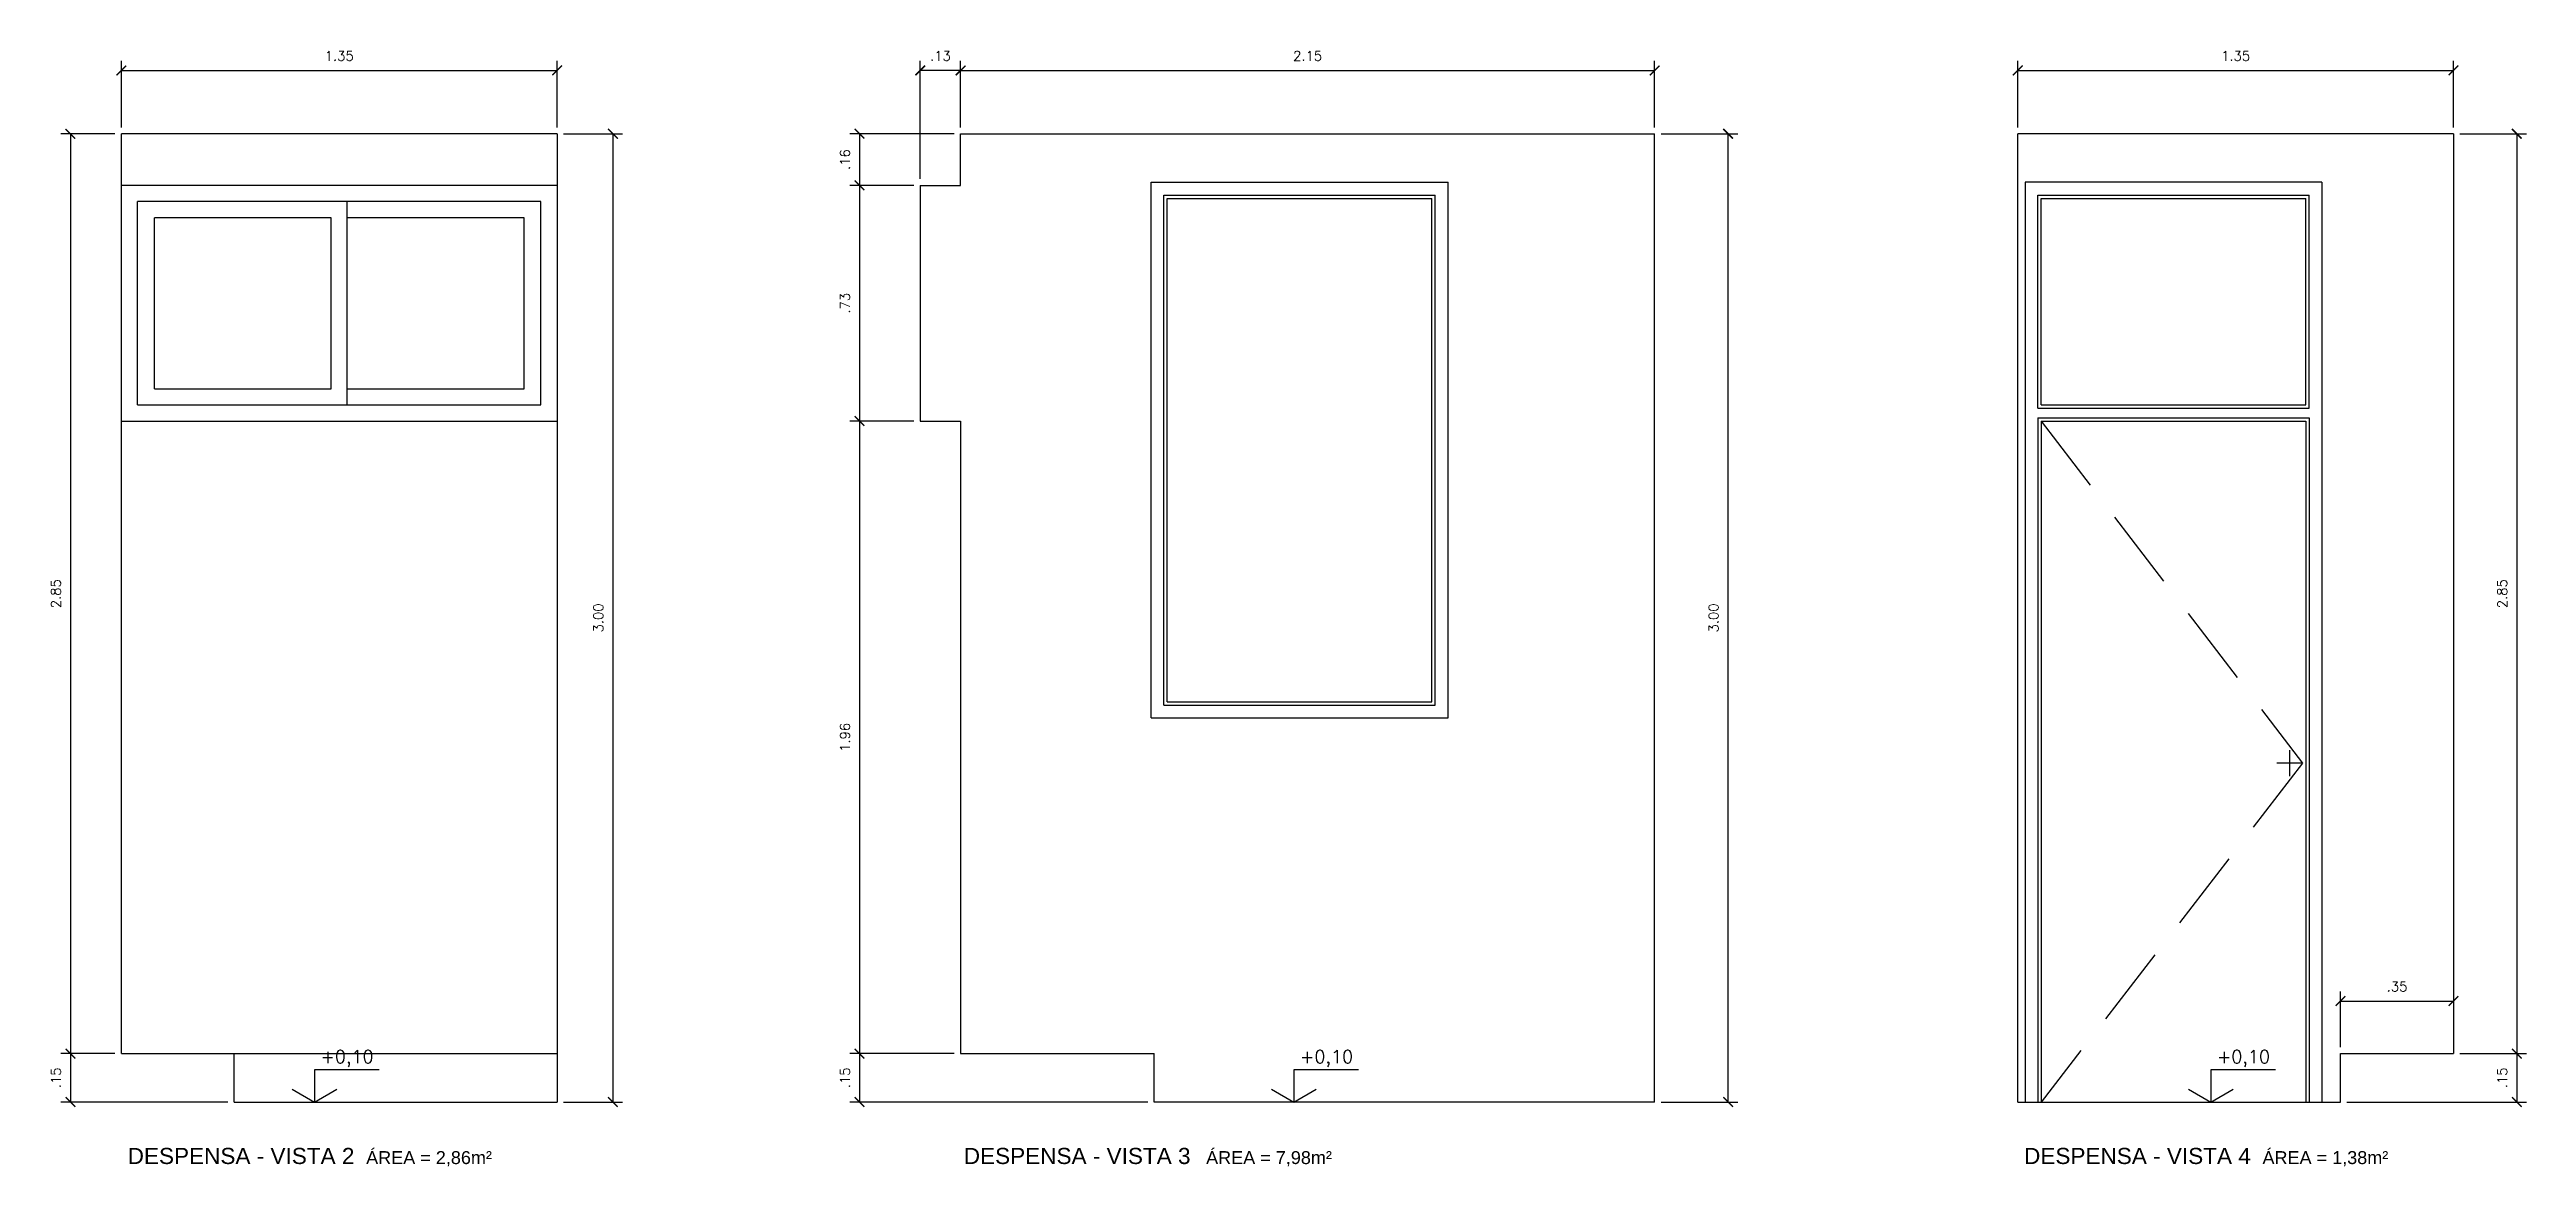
# Model space of a CAD drawing. Header units: millimetres. Extents: x 1 to 250, y 10 to 22.
# Drawn here: x 31.39 to 39.06, y 18.09 to 21.55 of the extents above; entities that cross this region are included whole.
import ezdxf

# ---------------------------------------------------------------- set-up
doc = ezdxf.new("R2010")
doc.units = ezdxf.units.MM
doc.linetypes.add('HIDDEN', pattern=[0.375, 0.25, -0.125])
for name, color, linetype in [('COTAS', 1, 'Continuous'), ('LPROJ', 7, 'HIDDEN'), ('LVISTA', 1, 'Continuous'), ('LVISTA01', 8, 'Continuous'), ('LVISTA02', 1, 'Continuous'), ('NOTAS', 2, 'Continuous'), ('REVEST', 2, 'Continuous')]:
    doc.layers.add(name, color=color, linetype=linetype)
doc.styles.add('60-20', font='romans.shx', dxfattribs={"height": 0.03})
doc.styles.add('60-50', font='romans.shx', dxfattribs={"height": 0.075})
doc.styles.add('80-20', font='romans.shx', dxfattribs={"height": 0.04})
doc.styles.add('ARIAL', font='arial.ttf', dxfattribs={"height": 0.05})
doc.dimstyles.new('20', dxfattribs={"dimtxt": 0.1, "dimasz": 0.075, "dimexe": 0.075, "dimexo": 0.05, "dimgap": 0.075, "dimtad": 1, "dimzin": 4, "dimdsep": 46, "dimtxsty": '60-50', "dimblk1": 'ARCHTICK', "dimblk2": 'ARCHTICK', "dimsah": 1, "dimcen": 2.5, "dimclrt": 3, "dimadec": 0, "dimazin": 0, "dimtfac": 1, "dimtmove": 2, "dimatfit": 3, "dimldrblk": 'ARCHTICK', "dimfxl": 1, "dimarcsym": 0})

# ---------------------------------------------------------------- blocks, each defined once
blk = doc.blocks.new('_ARCHTICK')
at = {"color": 0, "linetype": 'ByBlock', "const_width": 0.15}
blk.add_lwpolyline([(-0.5, -0.5), (0.5, 0.5)], dxfattribs=at)
blk = doc.blocks.new('*D28')
at = {"color": 0, "linetype": 'ByBlock'}
for p, q in [((31.613, 21.3109), (31.613, 21.5173)), ((31.613, 21.4873), (32.963, 21.4873)), ((32.963, 21.3109), (32.963, 21.5173))]:
    blk.add_line(p, q, dxfattribs=at)
at = {"layer": 'DEFPOINTS', "color": 0, "linetype": 'ByBlock'}
for p in [(32.963, 21.4873), (31.613, 21.2909), (32.963, 21.2909)]:
    blk.add_point(p, dxfattribs=at)
at = {"color": 0, "linetype": 'ByBlock', "xscale": 0.03, "yscale": 0.03, "zscale": 0.03, "rotation": 180}
blk.add_blockref('_ARCHTICK', (31.613, 21.4873), dxfattribs=at)
at = {"color": 0, "linetype": 'ByBlock', "xscale": 0.03, "yscale": 0.03, "zscale": 0.03}
blk.add_blockref('_ARCHTICK', (32.963, 21.4873), dxfattribs=at)
at = {"color": 3, "linetype": 'ByBlock', "insert": (32.288, 21.5323), "char_height": 0.03, "attachment_point": 5, "style": '60-20'}
blk.add_mtext('1.35', dxfattribs=at)
blk = doc.blocks.new('*D29')
at = {"color": 0, "linetype": 'ByBlock'}
for p, q in [((34.213, 21.3109), (34.213, 21.5173)), ((34.213, 21.4873), (36.363, 21.4873)), ((36.363, 21.3109), (36.363, 21.5173))]:
    blk.add_line(p, q, dxfattribs=at)
at = {"layer": 'DEFPOINTS', "color": 0, "linetype": 'ByBlock'}
for p in [(36.363, 21.4873), (34.213, 21.2909), (36.363, 21.2909)]:
    blk.add_point(p, dxfattribs=at)
at = {"color": 0, "linetype": 'ByBlock', "xscale": 0.03, "yscale": 0.03, "zscale": 0.03, "rotation": 180}
blk.add_blockref('_ARCHTICK', (34.213, 21.4873), dxfattribs=at)
at = {"color": 0, "linetype": 'ByBlock', "xscale": 0.03, "yscale": 0.03, "zscale": 0.03}
blk.add_blockref('_ARCHTICK', (36.363, 21.4873), dxfattribs=at)
at = {"color": 3, "linetype": 'ByBlock', "insert": (35.288, 21.5323), "char_height": 0.03, "attachment_point": 5, "style": '60-20'}
blk.add_mtext('2.15', dxfattribs=at)
blk = doc.blocks.new('*D30')
at = {"color": 0, "linetype": 'ByBlock'}
for p, q in [((37.488, 21.3109), (37.488, 21.5173)), ((37.488, 21.4873), (38.838, 21.4873)), ((38.838, 21.3109), (38.838, 21.5173))]:
    blk.add_line(p, q, dxfattribs=at)
at = {"layer": 'DEFPOINTS', "color": 0, "linetype": 'ByBlock'}
for p in [(38.838, 21.4873), (37.488, 21.2909), (38.838, 21.2909)]:
    blk.add_point(p, dxfattribs=at)
at = {"color": 0, "linetype": 'ByBlock', "xscale": 0.03, "yscale": 0.03, "zscale": 0.03, "rotation": 180}
blk.add_blockref('_ARCHTICK', (37.488, 21.4873), dxfattribs=at)
at = {"color": 0, "linetype": 'ByBlock', "xscale": 0.03, "yscale": 0.03, "zscale": 0.03}
blk.add_blockref('_ARCHTICK', (38.838, 21.4873), dxfattribs=at)
at = {"color": 3, "linetype": 'ByBlock', "insert": (38.163, 21.5323), "char_height": 0.03, "attachment_point": 5, "style": '60-20'}
blk.add_mtext('1.35', dxfattribs=at)
blk = doc.blocks.new('*D36')
at = {"color": 0, "linetype": 'ByBlock'}
for p, q in [((31.593, 21.2909), (31.4252, 21.2909)), ((31.4552, 21.2909), (31.4552, 18.4409)), ((31.593, 18.4409), (31.4252, 18.4409))]:
    blk.add_line(p, q, dxfattribs=at)
at = {"layer": 'DEFPOINTS', "color": 0, "linetype": 'ByBlock'}
for p in [(31.613, 21.2909), (31.4552, 18.4409), (31.613, 18.4409)]:
    blk.add_point(p, dxfattribs=at)
at = {"color": 0, "linetype": 'ByBlock', "xscale": 0.03, "yscale": 0.03, "zscale": 0.03}
for p, rotation in [((31.4552, 21.2909), 90), ((31.4552, 18.4409), 270)]:
    blk.add_blockref('_ARCHTICK', p, dxfattribs=dict(at, rotation=rotation))
at = {"color": 3, "linetype": 'ByBlock', "insert": (31.4102, 19.8659), "char_height": 0.03, "attachment_point": 5, "rotation": 90, "style": '60-20'}
blk.add_mtext('2.85', dxfattribs=at)
blk = doc.blocks.new('*D37')
at = {"color": 0, "linetype": 'ByBlock'}
for p, q in [((31.4552, 18.4409), (31.4552, 18.2909)), ((31.943, 18.2909), (31.4252, 18.2909))]:
    blk.add_line(p, q, dxfattribs=at)
at = {"layer": 'DEFPOINTS', "color": 0, "linetype": 'ByBlock'}
for p in [(31.613, 18.4409), (31.4552, 18.2909), (31.963, 18.2909)]:
    blk.add_point(p, dxfattribs=at)
at = {"color": 0, "linetype": 'ByBlock', "xscale": 0.03, "yscale": 0.03, "zscale": 0.03}
for p, rotation in [((31.4552, 18.4409), 90), ((31.4552, 18.2909), 270)]:
    blk.add_blockref('_ARCHTICK', p, dxfattribs=dict(at, rotation=rotation))
at = {"color": 3, "linetype": 'ByBlock', "insert": (31.4102, 18.3659), "char_height": 0.03, "attachment_point": 5, "rotation": 90, "style": '60-20'}
blk.add_mtext('.15', dxfattribs=at)
blk = doc.blocks.new('*D38')
at = {"color": 0, "linetype": 'ByBlock'}
for p, q in [((32.983, 21.2909), (33.1657, 21.2909)), ((33.1357, 21.2909), (33.1357, 18.2909)), ((32.983, 18.2909), (33.1657, 18.2909))]:
    blk.add_line(p, q, dxfattribs=at)
at = {"layer": 'DEFPOINTS', "color": 0, "linetype": 'ByBlock'}
for p in [(32.963, 21.2909), (32.963, 18.2909), (33.1357, 18.2909)]:
    blk.add_point(p, dxfattribs=at)
at = {"color": 0, "linetype": 'ByBlock', "xscale": 0.03, "yscale": 0.03, "zscale": 0.03}
for p, rotation in [((33.1357, 21.2909), 90), ((33.1357, 18.2909), 270)]:
    blk.add_blockref('_ARCHTICK', p, dxfattribs=dict(at, rotation=rotation))
at = {"color": 3, "linetype": 'ByBlock', "insert": (33.0907, 19.7909), "char_height": 0.03, "attachment_point": 5, "rotation": 90, "style": '60-20'}
blk.add_mtext('3.00', dxfattribs=at)
blk = doc.blocks.new('*D39')
at = {"color": 0, "linetype": 'ByBlock'}
for p, q in [((34.088, 21.1509), (34.088, 21.5173)), ((34.213, 21.4873), (34.088, 21.4873)), ((34.213, 21.3109), (34.213, 21.5173))]:
    blk.add_line(p, q, dxfattribs=at)
at = {"layer": 'DEFPOINTS', "color": 0, "linetype": 'ByBlock'}
for p in [(34.088, 21.4873), (34.213, 21.2909), (34.088, 21.1309)]:
    blk.add_point(p, dxfattribs=at)
at = {"color": 0, "linetype": 'ByBlock', "xscale": 0.03, "yscale": 0.03, "zscale": 0.03, "rotation": 180}
blk.add_blockref('_ARCHTICK', (34.088, 21.4873), dxfattribs=at)
at = {"color": 0, "linetype": 'ByBlock', "xscale": 0.03, "yscale": 0.03, "zscale": 0.03}
blk.add_blockref('_ARCHTICK', (34.213, 21.4873), dxfattribs=at)
at = {"color": 3, "linetype": 'ByBlock', "insert": (34.1505, 21.5323), "char_height": 0.03, "attachment_point": 5, "style": '60-20'}
blk.add_mtext('.13', dxfattribs=at)
blk = doc.blocks.new('*D40')
at = {"color": 0, "linetype": 'ByBlock'}
for p, q in [((34.193, 21.2909), (33.8698, 21.2909)), ((33.8998, 21.2909), (33.8998, 21.1309)), ((34.068, 21.1309), (33.8698, 21.1309))]:
    blk.add_line(p, q, dxfattribs=at)
at = {"layer": 'DEFPOINTS', "color": 0, "linetype": 'ByBlock'}
for p in [(34.213, 21.2909), (33.8998, 21.1309), (34.088, 21.1309)]:
    blk.add_point(p, dxfattribs=at)
at = {"color": 0, "linetype": 'ByBlock', "xscale": 0.03, "yscale": 0.03, "zscale": 0.03}
for p, rotation in [((33.8998, 21.2909), 90), ((33.8998, 21.1309), 270)]:
    blk.add_blockref('_ARCHTICK', p, dxfattribs=dict(at, rotation=rotation))
at = {"color": 3, "linetype": 'ByBlock', "insert": (33.8548, 21.2109), "char_height": 0.03, "attachment_point": 5, "rotation": 90, "style": '60-20'}
blk.add_mtext('.16', dxfattribs=at)
blk = doc.blocks.new('*D41')
at = {"color": 0, "linetype": 'ByBlock'}
for p, q in [((33.8998, 21.1309), (33.8998, 20.4009)), ((34.068, 20.4009), (33.8698, 20.4009))]:
    blk.add_line(p, q, dxfattribs=at)
at = {"layer": 'DEFPOINTS', "color": 0, "linetype": 'ByBlock'}
for p in [(34.088, 21.1309), (33.8998, 20.4009), (34.088, 20.4009)]:
    blk.add_point(p, dxfattribs=at)
at = {"color": 0, "linetype": 'ByBlock', "xscale": 0.03, "yscale": 0.03, "zscale": 0.03}
for p, rotation in [((33.8998, 21.1309), 90), ((33.8998, 20.4009), 270)]:
    blk.add_blockref('_ARCHTICK', p, dxfattribs=dict(at, rotation=rotation))
at = {"color": 3, "linetype": 'ByBlock', "insert": (33.8548, 20.7659), "char_height": 0.03, "attachment_point": 5, "rotation": 90, "style": '60-20'}
blk.add_mtext('.73', dxfattribs=at)
blk = doc.blocks.new('*D42')
at = {"color": 0, "linetype": 'ByBlock'}
for p, q in [((33.8998, 20.4009), (33.8998, 18.4409)), ((34.193, 18.4409), (33.8698, 18.4409))]:
    blk.add_line(p, q, dxfattribs=at)
at = {"layer": 'DEFPOINTS', "color": 0, "linetype": 'ByBlock'}
for p in [(34.088, 20.4009), (33.8998, 18.4409), (34.213, 18.4409)]:
    blk.add_point(p, dxfattribs=at)
at = {"color": 0, "linetype": 'ByBlock', "xscale": 0.03, "yscale": 0.03, "zscale": 0.03}
for p, rotation in [((33.8998, 20.4009), 90), ((33.8998, 18.4409), 270)]:
    blk.add_blockref('_ARCHTICK', p, dxfattribs=dict(at, rotation=rotation))
at = {"color": 3, "linetype": 'ByBlock', "insert": (33.8548, 19.4209), "char_height": 0.03, "attachment_point": 5, "rotation": 90, "style": '60-20'}
blk.add_mtext('1.96', dxfattribs=at)
blk = doc.blocks.new('*D43')
at = {"color": 0, "linetype": 'ByBlock'}
for p, q in [((33.8998, 18.4409), (33.8998, 18.2909)), ((34.793, 18.2909), (33.8698, 18.2909))]:
    blk.add_line(p, q, dxfattribs=at)
at = {"layer": 'DEFPOINTS', "color": 0, "linetype": 'ByBlock'}
for p in [(34.213, 18.4409), (33.8998, 18.2909), (34.813, 18.2909)]:
    blk.add_point(p, dxfattribs=at)
at = {"color": 0, "linetype": 'ByBlock', "xscale": 0.03, "yscale": 0.03, "zscale": 0.03}
for p, rotation in [((33.8998, 18.4409), 90), ((33.8998, 18.2909), 270)]:
    blk.add_blockref('_ARCHTICK', p, dxfattribs=dict(at, rotation=rotation))
at = {"color": 3, "linetype": 'ByBlock', "insert": (33.8548, 18.3659), "char_height": 0.03, "attachment_point": 5, "rotation": 90, "style": '60-20'}
blk.add_mtext('.15', dxfattribs=at)
blk = doc.blocks.new('*D44')
at = {"color": 0, "linetype": 'ByBlock'}
for p, q in [((36.383, 21.2909), (36.6208, 21.2909)), ((36.5908, 18.2909), (36.5908, 21.2909)), ((36.383, 18.2909), (36.6208, 18.2909))]:
    blk.add_line(p, q, dxfattribs=at)
at = {"layer": 'DEFPOINTS', "color": 0, "linetype": 'ByBlock'}
for p in [(36.363, 21.2909), (36.5908, 21.2909), (36.363, 18.2909)]:
    blk.add_point(p, dxfattribs=at)
at = {"color": 0, "linetype": 'ByBlock', "xscale": 0.03, "yscale": 0.03, "zscale": 0.03}
for p, rotation in [((36.5908, 21.2909), 90), ((36.5908, 18.2909), 270)]:
    blk.add_blockref('_ARCHTICK', p, dxfattribs=dict(at, rotation=rotation))
at = {"color": 3, "linetype": 'ByBlock', "insert": (36.5458, 19.7909), "char_height": 0.03, "attachment_point": 5, "rotation": 90, "style": '60-20'}
blk.add_mtext('3.00', dxfattribs=at)
blk = doc.blocks.new('*D45')
at = {"color": 0, "linetype": 'ByBlock'}
for p, q in [((38.858, 21.2909), (39.064, 21.2909)), ((39.034, 21.2909), (39.034, 18.4409)), ((38.858, 18.4409), (39.064, 18.4409))]:
    blk.add_line(p, q, dxfattribs=at)
at = {"layer": 'DEFPOINTS', "color": 0, "linetype": 'ByBlock'}
for p in [(38.838, 21.2909), (38.838, 18.4409), (39.034, 18.4409)]:
    blk.add_point(p, dxfattribs=at)
at = {"color": 0, "linetype": 'ByBlock', "xscale": 0.03, "yscale": 0.03, "zscale": 0.03}
for p, rotation in [((39.034, 21.2909), 90), ((39.034, 18.4409), 270)]:
    blk.add_blockref('_ARCHTICK', p, dxfattribs=dict(at, rotation=rotation))
at = {"color": 3, "linetype": 'ByBlock', "insert": (38.989, 19.8659), "char_height": 0.03, "attachment_point": 5, "rotation": 90, "style": '60-20'}
blk.add_mtext('2.85', dxfattribs=at)
blk = doc.blocks.new('*D46')
at = {"color": 0, "linetype": 'ByBlock'}
for p, q in [((39.034, 18.4409), (39.034, 18.2909)), ((38.508, 18.2909), (39.064, 18.2909))]:
    blk.add_line(p, q, dxfattribs=at)
at = {"layer": 'DEFPOINTS', "color": 0, "linetype": 'ByBlock'}
for p in [(38.838, 18.4409), (38.488, 18.2909), (39.034, 18.2909)]:
    blk.add_point(p, dxfattribs=at)
at = {"color": 0, "linetype": 'ByBlock', "xscale": 0.03, "yscale": 0.03, "zscale": 0.03}
for p, rotation in [((39.034, 18.4409), 90), ((39.034, 18.2909), 270)]:
    blk.add_blockref('_ARCHTICK', p, dxfattribs=dict(at, rotation=rotation))
at = {"color": 3, "linetype": 'ByBlock', "insert": (38.989, 18.3659), "char_height": 0.03, "attachment_point": 5, "rotation": 90, "style": '60-20'}
blk.add_mtext('.15', dxfattribs=at)
blk = doc.blocks.new('*D47')
at = {"color": 0, "linetype": 'ByBlock'}
for p, q in [((38.488, 18.4609), (38.488, 18.6337)), ((38.488, 18.6037), (38.838, 18.6037)), ((38.838, 18.5894), (38.838, 18.5737))]:
    blk.add_line(p, q, dxfattribs=at)
at = {"layer": 'DEFPOINTS', "color": 0, "linetype": 'ByBlock'}
for p in [(38.838, 18.6094), (38.838, 18.6037), (38.488, 18.4409)]:
    blk.add_point(p, dxfattribs=at)
at = {"color": 0, "linetype": 'ByBlock', "xscale": 0.03, "yscale": 0.03, "zscale": 0.03, "rotation": 180}
blk.add_blockref('_ARCHTICK', (38.488, 18.6037), dxfattribs=at)
at = {"color": 0, "linetype": 'ByBlock', "xscale": 0.03, "yscale": 0.03, "zscale": 0.03}
blk.add_blockref('_ARCHTICK', (38.838, 18.6037), dxfattribs=at)
at = {"color": 3, "linetype": 'ByBlock', "insert": (38.663, 18.6487), "char_height": 0.03, "attachment_point": 5, "style": '60-20'}
blk.add_mtext('.35', dxfattribs=at)

msp = doc.modelspace()

# ---------------------------------------------------------------- linework, layer by layer
at = {"layer": 'LPROJ'}
for p, q in [((37.5605, 20.4009), (38.3705, 19.3409)), ((38.3705, 19.3409), (37.5605, 18.2909))]:
    msp.add_line(p, q, dxfattribs=at)
at = {"layer": 'LVISTA'}
for p, q in [((32.963, 21.1309), (31.613, 21.1309)), ((31.613, 20.4009), (32.963, 20.4009)), ((31.963, 18.4409), (32.963, 18.4409))]:
    msp.add_line(p, q, dxfattribs=at)
at = {"layer": 'LVISTA01'}
for p, q in [((34.853, 19.5309), (34.853, 21.0909)), ((34.853, 21.0909), (35.673, 21.0909)), ((35.673, 19.5309), (35.673, 21.0909)), ((34.853, 19.5309), (35.673, 19.5309))]:
    msp.add_line(p, q, dxfattribs=at)
at = {"layer": 'LVISTA02'}
for p, q in [((34.803, 19.4809), (34.803, 21.1409)), ((34.803, 21.1409), (35.723, 21.1409)), ((35.723, 19.4809), (35.723, 21.1409)), ((37.5105, 21.1409), (37.5105, 18.2909)), ((38.4305, 21.1409), (37.5105, 21.1409)), ((38.4305, 21.1409), (38.4305, 18.2909)), ((32.913, 21.0809), (31.663, 21.0809)), ((31.663, 20.4509), (31.663, 21.0809)), ((32.913, 20.4509), (32.913, 21.0809)), ((34.843, 19.5209), (34.843, 21.1009)), ((34.843, 21.1009), (35.683, 21.1009)), ((35.683, 19.5209), (35.683, 21.1009)), ((37.5505, 20.4409), (37.5505, 21.1009)), ((37.5505, 21.1009), (38.3905, 21.1009)), ((37.5605, 21.0909), (38.3805, 21.0909)), ((37.5605, 20.4509), (37.5605, 21.0909)), ((38.3805, 20.4509), (38.3805, 21.0909)), ((38.3905, 20.4409), (38.3905, 21.1009)), ((31.663, 20.4509), (32.913, 20.4509)), ((37.5505, 20.4409), (38.3905, 20.4409)), ((37.5605, 20.4509), (38.3805, 20.4509)), ((37.5505, 20.4109), (37.5505, 18.2909)), ((37.5505, 20.4109), (38.3905, 20.4109)), ((37.5605, 20.4009), (37.5605, 18.2909)), ((37.5605, 20.4009), (38.3805, 20.4009)), ((38.3805, 20.4009), (38.3805, 18.2909)), ((38.3905, 20.4109), (38.3905, 18.2909)), ((34.843, 19.5209), (35.683, 19.5209)), ((34.803, 19.4809), (35.723, 19.4809))]:
    msp.add_line(p, q, dxfattribs=at)
at = {"layer": 'LVISTA02', "color": 8}
for p, q in [((32.263, 21.0309), (31.7157, 21.0309)), ((31.7157, 20.5009), (31.7157, 21.0309)), ((32.263, 20.5009), (32.263, 21.0309)), ((32.313, 20.4509), (32.313, 21.0809)), ((32.8605, 21.0309), (32.313, 21.0309)), ((32.8605, 20.5009), (32.8605, 21.0309)), ((31.7157, 20.5009), (32.263, 20.5009)), ((32.313, 20.5009), (32.8605, 20.5009))]:
    msp.add_line(p, q, dxfattribs=at)
at = {"layer": 'NOTAS'}
for p, q in [((38.3705, 19.3409), (38.2905, 19.3409)), ((38.3305, 19.3009), (38.3305, 19.3809))]:
    msp.add_line(p, q, dxfattribs=at)
for points in [[(32.4113, 18.3909), (32.2113, 18.3909), (32.2113, 18.2909)], [(35.4457, 18.3909), (35.2457, 18.3909), (35.2457, 18.2909)], [(38.2863, 18.3909), (38.0863, 18.3909), (38.0863, 18.2909)]]:
    msp.add_lwpolyline(points, dxfattribs=at)
at = {"layer": 'NOTAS', "color": 3}
for points in [[(32.142, 18.3309), (32.2113, 18.2909), (32.2805, 18.3309)], [(35.1764, 18.3309), (35.2457, 18.2909), (35.315, 18.3309)], [(38.017, 18.3309), (38.0863, 18.2909), (38.1555, 18.3309)]]:
    msp.add_lwpolyline(points, dxfattribs=at)
at = {"layer": 'REVEST'}
for p, q in [((31.613, 18.4409), (31.613, 21.2909)), ((32.963, 21.2909), (31.613, 21.2909)), ((32.963, 21.2909), (32.963, 18.2909)), ((34.213, 21.2909), (36.363, 21.2909)), ((34.213, 21.1309), (34.213, 21.2909)), ((36.363, 18.2909), (36.363, 21.2909)), ((37.488, 18.2909), (37.488, 21.2909)), ((38.838, 21.2909), (37.488, 21.2909)), ((38.838, 21.2909), (38.838, 18.4409)), ((34.088, 21.1309), (34.088, 20.4009)), ((34.088, 21.1309), (34.213, 21.1309)), ((34.088, 20.4009), (34.213, 20.4009)), ((34.213, 20.4009), (34.213, 18.4409)), ((31.613, 18.4409), (31.963, 18.4409)), ((31.963, 18.2909), (31.963, 18.4409)), ((34.213, 18.4409), (34.813, 18.4409)), ((34.813, 18.2909), (34.813, 18.4409)), ((38.488, 18.2909), (38.488, 18.4409)), ((38.488, 18.4409), (38.838, 18.4409)), ((31.963, 18.2909), (32.963, 18.2909)), ((36.363, 18.2909), (34.813, 18.2909)), ((37.488, 18.2909), (38.488, 18.2909))]:
    msp.add_line(p, q, dxfattribs=at)

# ---------------------------------------------------------------- texts
at = {"layer": 'NOTAS', "color": 3, "style": '80-20'}
for p in [(32.2299, 18.4117), (35.2644, 18.4117), (38.1049, 18.4117)]:
    msp.add_text('+0,10', height=0.04, dxfattribs=at).set_placement(p)
at = {"layer": 'NOTAS', "style": 'ARIAL'}
for s, height, p in [('DESPENSA - VISTA 2', 0.05, (31.6326, 18.0988)), ('ÁREA = 2,86m²', 0.04, (32.3714, 18.0987)), ('DESPENSA - VISTA 3', 0.05, (34.2229, 18.0988)), ('ÁREA = 7,98m²', 0.04, (34.9736, 18.0987)), ('DESPENSA - VISTA 4', 0.05, (37.5076, 18.0988)), ('ÁREA = 1,38m²', 0.04, (38.2462, 18.0987))]:
    msp.add_text(s, height=height, dxfattribs=at).set_placement(p)

# ---------------------------------------------------------------- dimensions: what is measured, and where the dimension line sits
at = {"layer": 'COTAS'}
for base, p1, p2, picture, middle in [((32.963, 21.4873), (31.613, 21.2909), (32.963, 21.2909), '*D28', (32.288, 21.5323)), ((34.0880124058, 21.487349858), (34.2130124058, 21.2908657796), (34.0880124058, 21.1308657748), '*D39', (34.1505124058, 21.532349858)), ((36.363, 21.4873), (34.213, 21.2909), (36.363, 21.2909), '*D29', (35.288, 21.5323)), ((38.838, 21.4873), (37.488, 21.2909), (38.838, 21.2909), '*D30', (38.163, 21.5323)), ((38.838, 18.6037), (38.488, 18.4409), (38.838, 18.6094), '*D47', (38.663, 18.6487))]:
    dim = msp.add_linear_dim(base=base, p1=p1, p2=p2, dimstyle='20', override={"dimtxt": 0.02, "dimasz": 0.03, "dimexe": 0.03, "dimexo": 0.02, "dimgap": 0.03, "dimtxsty": '60-20'}, dxfattribs=at)
    dim.commit()
    dim.dimension.update_dxf_attribs({"geometry": picture, "text_midpoint": middle})
for base, p1, p2, override, picture, middle in [((31.4552, 18.4409), (31.613, 21.2909), (31.613, 18.4409), {"dimtxt": 0.02, "dimasz": 0.03, "dimexe": 0.03, "dimexo": 0.02, "dimgap": 0.03, "dimtxsty": '60-20'}, '*D36', (31.4102, 19.8659)), ((33.1357, 18.2909), (32.963, 21.2909), (32.963, 18.2909), {"dimtxt": 0.02, "dimasz": 0.03, "dimexe": 0.03, "dimexo": 0.02, "dimgap": 0.03, "dimtxsty": '60-20'}, '*D38', (33.0907, 19.7909)), ((33.8998, 21.1309), (34.213, 21.2909), (34.088, 21.1309), {"dimtxt": 0.02, "dimasz": 0.03, "dimexe": 0.03, "dimexo": 0.02, "dimgap": 0.03, "dimtxsty": '60-20'}, '*D40', (33.8548, 21.2109)), ((36.5908, 21.2909), (36.363, 18.2909), (36.363, 21.2909), {"dimtxt": 0.02, "dimasz": 0.03, "dimexe": 0.03, "dimexo": 0.02, "dimgap": 0.03, "dimtxsty": '60-20'}, '*D44', (36.5458, 19.7909)), ((39.034, 18.4409), (38.838, 21.2909), (38.838, 18.4409), {"dimtxt": 0.02, "dimasz": 0.03, "dimexe": 0.03, "dimexo": 0.02, "dimgap": 0.03, "dimtxsty": '60-20'}, '*D45', (38.989, 19.8659)), ((33.8998, 20.4009), (34.088, 21.1309), (34.088, 20.4009), {"dimtxt": 0.02, "dimasz": 0.03, "dimexe": 0.03, "dimexo": 0.02, "dimgap": 0.03, "dimtxsty": '60-20', "dimse1": 1}, '*D41', (33.8548, 20.7659)), ((33.8998, 18.4409), (34.088, 20.4009), (34.213, 18.4409), {"dimtxt": 0.02, "dimasz": 0.03, "dimexe": 0.03, "dimexo": 0.02, "dimgap": 0.03, "dimtxsty": '60-20', "dimse1": 1}, '*D42', (33.8548, 19.4209)), ((31.4552, 18.2909), (31.613, 18.4409), (31.963, 18.2909), {"dimtxt": 0.02, "dimasz": 0.03, "dimexe": 0.03, "dimexo": 0.02, "dimgap": 0.03, "dimtxsty": '60-20', "dimse1": 1}, '*D37', (31.4102, 18.3659)), ((33.8998, 18.2909), (34.213, 18.4409), (34.813, 18.2909), {"dimtxt": 0.02, "dimasz": 0.03, "dimexe": 0.03, "dimexo": 0.02, "dimgap": 0.03, "dimtxsty": '60-20', "dimse1": 1}, '*D43', (33.8548, 18.3659)), ((39.034, 18.2909), (38.838, 18.4409), (38.488, 18.2909), {"dimtxt": 0.02, "dimasz": 0.03, "dimexe": 0.03, "dimexo": 0.02, "dimgap": 0.03, "dimtxsty": '60-20', "dimse1": 1}, '*D46', (38.989, 18.3659))]:
    dim = msp.add_linear_dim(base=base, p1=p1, p2=p2, angle=90, dimstyle='20', override=override, dxfattribs=at)
    dim.commit()
    dim.dimension.update_dxf_attribs({"geometry": picture, "text_midpoint": middle})

doc.saveas('drawing.dxf')
